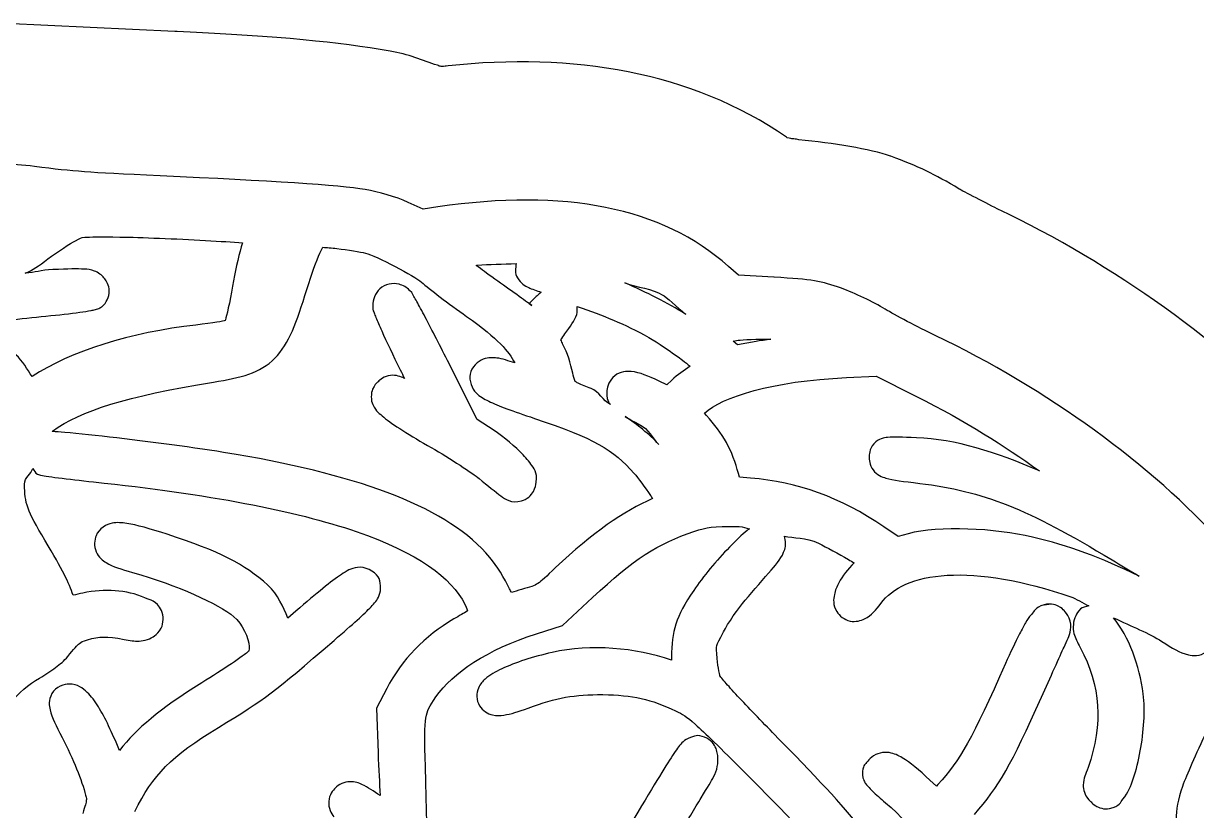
# Model space of a CAD drawing. Extents: x 3 to 1707, y 187 to 1378.
# Drawn here: x 132.8 to 212, y 977 to 1030.2 of the extents above; entities that cross this region are included whole.
import ezdxf

# ---------------------------------------------------------------- set-up
doc = ezdxf.new("R2010")
doc.units = 0
doc.layers.add('Drawings', color=7, linetype='CONTINUOUS')

msp = doc.modelspace()

# ---------------------------------------------------------------- linework, layer by layer
at = {"layer": 'Drawings', "color": 7}
for points in [[(143.205401, 1029.649527), (143.03259, 1029.666466), (131.610841, 1030.201366), (131.60237, 1030.201366), (131.4417, 1030.20419), (131.272842, 1030.20419), (131.274819, 1030.202044)], [(191.356314, 1021.230426), (191.350667, 1021.230426)], [(160.788492, 1017.813655), (159.8068, 1017.670232), (158.797549, 1018.116877)], [(139.318589, 1015.7775), (139.318843, 1015.778404)], [(183.482955, 1013.065704), (183.477308, 1013.065704), (181.072747, 1013.209128), (180.416459, 1013.788127), (180.411094, 1013.793774)], [(157.496608, 1012.591195), (157.496495, 1012.591195)], [(138.243149, 1011.189235), (138.243149, 1011.194881)], [(167.175448, 1011.510384), (166.960338, 1011.278874), (167.125808, 1011.157473), (167.125808, 1011.151826)], [(170.203344, 1011.091662), (170.203203, 1011.091323)], [(182.275677, 1008.731365), (181.007208, 1008.50522), (180.714926, 1008.753387), (181.062356, 1008.808441), (181.068003, 1008.808441)], [(183.268494, 1008.874506), (183.268381, 1008.874788)], [(164.219473, 1002.957827), (163.44185, 1003.465143), (161.439866, 1007.440897)], [(162.961932, 1006.525672), (162.961932, 1006.520025)], [(188.369814, 1006.283659), (190.371798, 1006.371746), (190.371798, 1006.371323)], [(190.371798, 1006.371323), (193.013523, 1005.047906)], [(176.584145, 1006.117481), (176.253234, 1005.803192), (175.7348, 1006.040349)], [(178.922518, 1003.730504), (178.79017, 1003.873927)], [(133.445435, 1000.134878), (133.445294, 1000.134708)], [(181.884113, 999.495629), (181.14509, 999.550683), (181.078903, 999.79885)], [(192.528183, 995.740431), (191.860855, 995.563975), (190.901244, 996.209153)], [(167.4402, 988.978883), (169.20502, 989.546843), (171.240098, 991.443754)], [(201.710361, 990.93607), (201.704996, 990.93607)], [(151.209554, 990.501284), (150.669067, 990.03259)], [(157.33656, 985.285006), (156.647178, 983.96159), (156.757473, 980.939797)], [(194.546432, 978.804771), (194.441644, 978.69438), (194.005973, 979.096924)]]:
    msp.add_lwpolyline(points, dxfattribs=at)
for points in [[(153.034774, 1015.089155)], [(166.083462, 1013.980845)], [(173.412974, 1012.684928)], [(173.429521, 1003.652807)], [(201.710756, 990.936974), (202.036161, 990.986664), (201.865185, 990.986664)]]:
    msp.add_lwpolyline(points, close=True, dxfattribs=at)
for points in [[(157.575248, 1028.332802), (153.975409, 1028.941531), (150.285805, 1029.327446), (143.205401, 1029.649527)], [(160.762147, 1027.378192), (159.752585, 1027.718285), (158.781595, 1028.128678), (157.575248, 1028.332802)], [(184.326201, 1022.522419), (177.911007, 1026.961192), (169.84558, 1028.243219), (161.482674, 1027.336689)], [(161.017411, 1027.303939), (160.929028, 1027.295469), (160.847423, 1027.353347), (160.762147, 1027.378192)], [(161.482674, 1027.336689), (161.262989, 1027.31975), (161.310427, 1027.294905), (161.017411, 1027.303939)], [(184.379851, 1022.489669), (184.360085, 1022.491758), (184.344272, 1022.512255), (184.326201, 1022.522419)], [(185.149793, 1022.349634), (184.715082, 1022.450143), (184.779181, 1022.369397), (184.379851, 1022.489669)], [(191.350667, 1021.230426), (189.9686, 1021.730431), (187.482039, 1022.124053), (185.149793, 1022.349634)], [(133.55508, 1020.543153), (132.78158, 1020.638016), (132.052498, 1020.693352), (131.211201, 1020.719609)], [(195.984323, 1019.02078), (194.317033, 1020.027282), (193.217847, 1020.556818), (191.356314, 1021.230426)], [(142.037259, 1019.91452), (136.830615, 1020.155064), (136.460878, 1020.185274), (133.55508, 1020.543153)], [(155.891101, 1018.988143), (154.175018, 1019.278377), (149.471983, 1019.571096), (142.037259, 1019.91452)], [(180.411094, 1013.793774), (175.905126, 1017.807247), (169.33717, 1019.064795), (160.788492, 1017.813655)], [(198.553591, 1017.687624), (197.668527, 1018.11075), (195.922794, 1019.057935), (195.984323, 1019.02078)], [(158.797549, 1018.116877), (157.918019, 1018.503243), (156.822559, 1018.830519), (155.891101, 1018.988143)], [(219.383698, 1002.734589), (213.732262, 1008.679106), (206.511209, 1013.883413), (198.553591, 1017.687624)], [(134.470838, 1014.299368), (135.095641, 1014.769869), (136.040371, 1015.380687), (136.3239, 1015.529051)], [(136.3239, 1015.529051), (136.70352, 1015.727811), (136.652693, 1015.727528), (136.969175, 1015.760561)], [(136.969175, 1015.760561), (137.285656, 1015.793876), (137.96843, 1015.794723), (139.318589, 1015.7775)], [(139.318843, 1015.778404), (140.757581, 1015.758641), (143.117188, 1015.658414), (145.115191, 1015.546894)], [(145.115191, 1015.546894), (146.081974, 1015.49297), (146.948459, 1015.437915), (147.602459, 1015.387096)], [(147.602459, 1015.387096), (147.389268, 1014.701122), (147.168454, 1013.757071), (147.006853, 1012.822958)], [(152.830733, 1014.697649), (152.915162, 1014.887657), (152.974629, 1014.981926), (153.034774, 1015.089155)], [(153.034802, 1015.089126), (153.284983, 1015.072187), (153.619198, 1015.042542), (153.977894, 1015.00104)], [(132.943181, 1013.328863), (133.443261, 1013.528187), (133.841743, 1013.825592), (134.470838, 1014.299368)], [(151.948322, 1012.243817), (152.28601, 1013.31709), (152.590124, 1014.156115), (152.830733, 1014.697649)], [(153.977894, 1015.00104), (154.716069, 1014.91493), (155.577273, 1014.775742), (155.908156, 1014.692229)], [(155.908156, 1014.692229), (156.596323, 1014.518314), (159.27422, 1013.103593), (159.685973, 1012.734674)], [(134.81279, 1013.57703), (133.955567, 1013.542868), (133.613277, 1013.385047), (132.943181, 1013.328863)], [(136.919534, 1013.610063), (136.456671, 1013.638295), (135.864086, 1013.618532), (134.81279, 1013.57703)], [(137.614421, 1013.483297), (137.367347, 1013.575336), (137.150965, 1013.595946), (136.919534, 1013.610063)], [(163.37555, 1013.864808), (163.404352, 1013.867292), (163.41816, 1013.873278), (163.447244, 1013.876101)], [(164.638512, 1012.932925), (164.039292, 1013.350631), (163.780442, 1013.563591), (163.37555, 1013.864808)], [(163.447244, 1013.876101), (164.237234, 1013.941884), (165.175638, 1013.956), (166.083462, 1013.980845)], [(166.083462, 1013.98076), (166.029529, 1013.689708), (165.975992, 1013.317146), (166.160662, 1013.015761)], [(138.248656, 1013.031119), (138.120459, 1013.185553), (137.861609, 1013.391145), (137.614421, 1013.483297)], [(138.60162, 1012.281198), (138.546557, 1012.648084), (138.390124, 1012.860706), (138.248656, 1013.031119)], [(147.006853, 1012.822958), (146.83856, 1011.851013), (146.575644, 1010.628671), (146.488419, 1010.319493)], [(159.685973, 1012.734674), (160.22262, 1012.253925), (161.493686, 1011.298383), (162.735809, 1010.418703)], [(167.125808, 1011.151826), (166.737858, 1011.448582), (165.661797, 1012.219565), (164.638512, 1012.932925)], [(166.160662, 1013.015761), (166.389948, 1012.642127), (166.661081, 1012.500539), (166.921738, 1012.365077)], [(188.027354, 1012.315783), (186.63964, 1012.817848), (186.069392, 1012.916804), (183.482955, 1013.065704)], [(138.243149, 1011.194881), (138.480624, 1011.432884), (138.656569, 1011.914283), (138.60162, 1012.281198)], [(149.786403, 1007.589797), (150.77891, 1008.594944), (151.234742, 1009.975842), (151.948322, 1012.243817)], [(156.884314, 1012.282412), (156.543463, 1011.975436), (156.397308, 1011.535708), (156.399002, 1011.140956)], [(157.496495, 1012.591195), (157.270908, 1012.538399), (157.054753, 1012.435914), (156.884314, 1012.282412)], [(158.169442, 1012.591195), (157.957268, 1012.646813), (157.722194, 1012.64399), (157.496608, 1012.591195)], [(158.886411, 1012.177639), (158.683951, 1012.379787), (158.441874, 1012.519568), (158.169442, 1012.591195)], [(159.129081, 1011.841273), (159.075148, 1011.930771), (159.146023, 1011.917784), (158.886411, 1012.177639)], [(166.921738, 1012.365077), (167.103585, 1012.270497), (167.519405, 1012.148531), (167.754507, 1012.056294)], [(167.754507, 1012.056294), (167.585649, 1011.893108), (167.412443, 1011.767133), (167.175448, 1011.510384)], [(173.412974, 1012.684928), (174.214541, 1012.384332), (175.326491, 1012.275579), (175.93887, 1011.885344)], [(177.538249, 1010.539878), (176.277461, 1011.3732), (174.872014, 1012.029445), (173.412974, 1012.684928)], [(190.983443, 1010.904139), (190.165244, 1011.398045), (188.937013, 1011.986616), (188.027354, 1012.315783)], [(138.08872, 1011.062469), (138.130794, 1011.091549), (138.241737, 1011.188105), (138.243149, 1011.189235)], [(156.399002, 1011.140956), (156.400725, 1010.733782), (156.458583, 1010.767068), (156.492749, 1010.666729)], [(159.316575, 1011.521451), (159.2457, 1011.648499), (159.183014, 1011.751831), (159.129081, 1011.841273)], [(159.857062, 1010.517857), (159.641331, 1010.926499), (159.458269, 1011.267101), (159.316575, 1011.521451)], [(175.93887, 1011.885344), (176.193851, 1011.722723), (176.928553, 1011.087766), (177.538249, 1010.539878)], [(130.29595, 1009.943374), (130.697257, 1010.027791), (132.659539, 1010.282705), (134.338491, 1010.439652)], [(134.338491, 1010.439652), (135.202999, 1010.520398), (136.005554, 1010.608767), (136.616211, 1010.693183)], [(136.616211, 1010.693183), (136.921539, 1010.73525), (137.176181, 1010.775058), (137.382792, 1010.814584)], [(137.382792, 1010.814584), (137.48614, 1010.834347), (137.577911, 1010.854393), (137.675103, 1010.880649)], [(137.675103, 1010.880649), (137.723671, 1010.894766), (137.773227, 1010.906059), (137.846079, 1010.935703)], [(137.846079, 1010.935703), (137.882505, 1010.94982), (137.92407, 1010.969583), (137.983932, 1011.001768)], [(137.983932, 1011.001768), (138.013864, 1011.018708), (138.046647, 1011.033389), (138.08872, 1011.062469)], [(156.492749, 1010.666729), (156.526916, 1010.566502), (156.565234, 1010.461758), (156.614084, 1010.341401)], [(156.614084, 1010.341401), (156.711502, 1010.100575), (156.844499, 1009.79566), (157.005649, 1009.437046)], [(161.439866, 1007.440897), (160.85019, 1008.61098), (160.288243, 1009.700543), (159.857062, 1010.517857)], [(162.735809, 1010.418703), (164.94079, 1008.857143), (165.532273, 1008.068147), (165.989687, 1007.275593)], [(169.365068, 1009.244413), (169.744858, 1009.757263), (169.997298, 1010.069519), (170.164744, 1010.55679)], [(170.164744, 1010.55679), (170.215853, 1010.705577), (170.198544, 1010.905607), (170.203344, 1011.091662)], [(170.203203, 1011.091323), (171.96215, 1010.472769), (173.380332, 1009.924684), (175.023365, 1009.001441)], [(194.358655, 1009.134051), (193.204547, 1009.685806), (191.625837, 1010.51636), (190.983443, 1010.904139)], [(144.447863, 1009.834113), (140.107619, 1009.339812), (135.946934, 1008.052873), (133.406694, 1006.349131)], [(146.427766, 1010.137391), (146.310017, 1010.097865), (145.700716, 1009.976746), (144.447863, 1009.834113)], [(146.488419, 1010.319493), (146.447475, 1010.174093), (146.439908, 1010.17127), (146.427766, 1010.137391)], [(157.005649, 1009.437046), (157.328258, 1008.719931), (157.767345, 1007.791916), (158.252064, 1006.806758)], [(169.094811, 1008.841869), (169.175004, 1008.964964), (169.255508, 1009.096247), (169.365068, 1009.244413)], [(169.238199, 1008.522047), (169.180313, 1008.636107), (169.140555, 1008.739157), (169.094811, 1008.841869)], [(175.023365, 1009.001441), (175.602453, 1008.676057), (176.537694, 1008.035651), (177.295579, 1007.462975)], [(181.068003, 1008.808441), (181.326655, 1008.851073), (182.406754, 1008.89201), (183.268494, 1008.874506)], [(183.268381, 1008.874788), (182.947438, 1008.824534), (182.523203, 1008.775973), (182.275677, 1008.731365)], [(213.688947, 995.100335), (209.092817, 1000.311672), (201.841212, 1005.556945), (194.358655, 1009.134051)], [(169.894515, 1006.592047), (169.761235, 1007.237902), (169.520853, 1007.964447), (169.238199, 1008.522047)], [(133.406694, 1006.349131), (133.057598, 1006.851903), (132.774775, 1007.401201), (132.314708, 1007.815914)], [(145.650115, 1005.985153), (147.48663, 1006.28524), (148.793924, 1006.58465), (149.786403, 1007.589797)], [(163.855355, 1007.523732), (163.499878, 1007.400072), (163.05198, 1006.97943), (162.961932, 1006.525672)], [(164.7819, 1007.606454), (164.49518, 1007.636381), (164.21086, 1007.647392), (163.855355, 1007.523732)], [(165.989687, 1007.275593), (165.577594, 1007.402641), (165.13269, 1007.569978), (164.7819, 1007.606454)], [(177.295579, 1007.462975), (177.501428, 1007.307412), (177.641766, 1007.188551), (177.813984, 1007.049392)], [(157.446854, 1006.404242), (157.032897, 1006.309097), (156.804374, 1006.056187), (156.718872, 1005.968609)], [(158.434052, 1006.282841), (158.187542, 1006.387302), (157.860838, 1006.499105), (157.446854, 1006.404242)], [(158.252064, 1006.806758), (158.362753, 1006.582024), (158.428856, 1006.441792), (158.533334, 1006.227787)], [(162.961932, 1006.520025), (162.874115, 1006.075611), (163.108765, 1005.520581), (163.370043, 1005.257281)], [(170.05445, 1006.024086), (169.999387, 1006.17118), (169.936305, 1006.388855), (169.894515, 1006.592047)], [(172.740139, 1006.415338), (172.36724, 1006.127983), (172.233509, 1005.69667), (172.199653, 1005.406238)], [(173.843138, 1006.696537), (173.537217, 1006.728158), (173.113039, 1006.702184), (172.740139, 1006.415338)], [(175.7348, 1006.040349), (174.957997, 1006.399075), (174.455037, 1006.633493), (173.843138, 1006.696537)], [(177.813984, 1007.049392), (177.392658, 1006.764465), (176.966955, 1006.482391), (176.584145, 1006.117481)], [(134.785428, 1002.676599), (136.72306, 1004.058372), (139.686829, 1005.01078), (145.650115, 1005.985153)], [(156.718872, 1005.968609), (156.638679, 1005.886451), (156.515, 1005.789612), (156.387961, 1005.510926)], [(158.533334, 1006.227787), (158.510744, 1006.23908), (158.457489, 1006.272959), (158.434052, 1006.282841)], [(170.059815, 1006.012793), (170.057697, 1006.01844), (170.057132, 1006.01844), (170.05445, 1006.024086)], [(170.25835, 1005.913696), (170.175333, 1005.952375), (170.11883, 1005.983149), (170.059815, 1006.012793)], [(171.129748, 1005.54424), (170.812504, 1005.669877), (170.49845, 1005.802007), (170.25835, 1005.913696)], [(178.79017, 1003.873927), (179.970059, 1004.976703), (183.34016, 1006.055623), (188.369814, 1006.283659)], [(156.387961, 1005.510926), (156.260894, 1005.232267), (156.2701, 1004.733364), (156.393609, 1004.468737)], [(163.370043, 1005.257281), (163.631237, 1004.993869), (163.897457, 1004.85389), (164.224866, 1004.694826)], [(172.436816, 1004.468963), (171.925498, 1004.747057), (171.674809, 1005.3284), (171.129748, 1005.54424)], [(172.199653, 1005.406238), (172.179887, 1005.24164), (172.170738, 1004.942231), (172.298934, 1004.639772)], [(193.013523, 1005.047906), (196.620167, 1003.243882), (198.911525, 1001.729386), (201.396421, 999.985836)], [(156.393609, 1004.468737), (156.639837, 1003.939512), (156.845544, 1003.880646), (157.143644, 1003.614015)], [(164.224866, 1004.694826), (164.879713, 1004.376698), (165.820744, 1004.037141), (167.318837, 1003.531321)], [(172.298934, 1004.639772), (172.332536, 1004.560155), (172.393613, 1004.535875), (172.436816, 1004.468963)], [(157.143644, 1003.614015), (157.464841, 1003.326717), (157.860302, 1003.073807), (158.423153, 1002.715222)], [(167.318837, 1003.531321), (171.344322, 1002.172162), (172.629393, 1001.439491), (174.041702, 999.814717)], [(173.429521, 1003.652807), (173.689585, 1003.506843), (173.882755, 1003.378101), (174.306425, 1003.16754)], [(175.712747, 1001.772441), (175.022631, 1002.48837), (174.269829, 1003.090973), (173.429521, 1003.652807)], [(181.078903, 999.79885), (180.691743, 1001.321477), (180.014222, 1002.552092), (178.922518, 1003.730504)], [(134.763403, 1002.63792), (134.777522, 1002.649213), (134.768486, 1002.666153), (134.785428, 1002.676599)], [(135.61272, 1002.582866), (135.27026, 1002.612228), (135.018159, 1002.623803), (134.763403, 1002.63792)], [(139.120307, 1002.21341), (137.766648, 1002.371797), (136.537994, 1002.50387), (135.61272, 1002.582866)], [(158.423153, 1002.715222), (158.986003, 1002.356636), (159.663977, 1001.946864), (160.336867, 1001.562727)], [(166.342764, 1001.275994), (165.773164, 1001.835316), (165.029229, 1002.432695), (164.219473, 1002.957827)], [(174.306425, 1003.16754), (175.119598, 1002.763613), (175.19725, 1002.204517), (175.712747, 1001.772441)], [(147.177801, 1001.094033), (145.018592, 1001.463545), (141.827599, 1001.896468), (139.120307, 1002.21341)], [(190.222876, 1001.817077), (189.88787, 1001.445335), (189.90854, 1001.040871), (189.90854, 1000.929266)], [(191.143914, 1002.241672), (190.912087, 1002.216262), (190.557909, 1002.188876), (190.222876, 1001.817077)], [(193.101764, 1002.219085), (192.088616, 1002.259458), (191.60737, 1002.291079), (191.143914, 1002.241672)], [(201.396421, 999.985836), (198.434063, 1001.270771), (195.741512, 1002.113551), (193.101764, 1002.219085)], [(164.307601, 994.140587), (161.547026, 997.453827), (155.725829, 999.63109), (147.177801, 1001.094033)], [(160.336867, 1001.562727), (161.608047, 1000.837058), (163.187999, 999.793401), (163.579732, 999.46734)], [(167.065239, 1000.448856), (166.868708, 1000.73141), (166.627592, 1000.996348), (166.342764, 1001.275994)], [(189.90854, 1000.929266), (189.90854, 1000.772291), (189.911364, 1000.397105), (190.173263, 1000.046989)], [(132.893936, 999.081679), (132.893936, 999.575387), (133.35358, 999.754779), (133.445435, 1000.134878)], [(133.445294, 1000.134708), (133.578008, 1000.022342), (133.585633, 999.833661), (133.770699, 999.765253)], [(167.43475, 999.219173), (167.536686, 999.918021), (167.261939, 1000.166301), (167.065239, 1000.448856)], [(190.173263, 1000.046989), (190.434739, 999.696901), (190.768022, 999.571886), (191.028086, 999.495573)], [(133.770699, 999.765253), (134.114542, 999.638205), (134.136652, 999.667567), (134.355292, 999.632841)], [(134.355292, 999.632841), (134.573847, 999.598114), (134.856586, 999.559718), (135.182555, 999.517086)], [(135.182555, 999.517086), (135.834494, 999.43154), (136.675989, 999.335549), (137.559528, 999.241533)], [(163.579732, 999.46734), (164.145746, 998.996189), (164.709669, 998.533933), (165.04123, 998.303835)], [(174.041702, 999.814717), (174.305154, 999.511581), (174.776912, 998.876002), (175.1447, 998.325885)], [(190.901244, 996.209153), (187.933183, 998.203551), (185.106308, 999.246982), (181.884113, 999.495629)], [(191.028086, 999.495573), (191.548214, 999.342833), (192.142069, 999.286085), (193.316846, 999.142662)], [(134.272698, 995.298897), (133.064573, 997.327485), (132.893936, 997.803689), (132.893936, 999.081679)], [(137.559528, 999.241533), (145.262109, 998.423288), (151.138397, 997.305407), (155.279428, 995.888879)], [(166.436539, 997.956429), (166.796478, 998.052421), (167.101862, 998.348443), (167.236215, 998.590568)], [(167.236215, 998.590568), (167.370623, 998.832806), (167.40736, 999.031085), (167.43475, 999.219173)], [(193.316846, 999.142662), (197.598611, 998.619789), (200.575115, 997.446995), (206.29929, 993.970314)], [(165.04123, 998.303835), (165.357288, 998.084183), (165.716605, 997.764191), (166.436539, 997.956429)], [(175.282582, 998.11075), (173.332554, 997.274351), (171.244334, 995.81121), (168.741705, 993.45673)], [(175.1447, 998.325885), (175.200045, 998.24288), (175.232038, 998.189237), (175.282582, 998.11075)], [(138.800663, 996.45156), (138.446852, 996.388601), (137.911561, 996.101953), (137.719689, 995.602344)], [(139.793368, 996.434621), (139.45263, 996.487134), (139.154446, 996.513673), (138.800663, 996.45156)], [(142.517799, 995.701215), (141.329552, 996.087554), (140.474871, 996.329735), (139.793368, 996.434621)], [(178.073258, 995.882696), (179.064635, 996.2124), (179.197067, 996.221773), (181.123094, 996.230102)], [(181.123094, 996.230102), (181.46866, 996.23157), (181.542895, 996.086679), (181.829022, 996.081314)], [(181.829022, 996.081314), (181.778195, 996.041506), (181.727114, 996.009038), (181.674593, 995.96556)], [(200.927628, 995.514285), (198.400264, 996.113698), (194.614794, 996.285805), (192.528183, 995.740431)], [(136.169895, 991.582321), (135.87589, 992.455677), (135.490396, 993.254187), (134.272698, 995.298897)], [(137.719689, 995.602344), (137.61973, 995.341754), (137.56399, 994.905585), (137.725337, 994.527095)], [(149.312358, 992.260333), (147.741696, 993.707184), (146.038376, 994.556598), (142.517799, 995.701215)], [(155.279428, 995.888879), (159.420488, 994.472351), (161.733137, 992.763161), (162.608968, 990.975681)], [(171.240098, 991.443754), (174.019987, 994.029914), (175.646926, 995.075885), (178.073258, 995.882696)], [(181.674593, 995.96556), (181.31409, 995.666658), (180.903409, 995.277101), (180.472313, 994.829638)], [(184.205741, 994.685905), (184.281727, 994.917979), (184.269105, 995.254345), (184.178069, 995.584726)], [(184.178069, 995.584726), (184.818769, 995.415611), (185.603959, 995.523461), (186.483376, 995.093954)], [(208.124792, 992.872987), (205.559223, 994.123054), (203.340123, 994.942118), (200.927628, 995.514285)], [(137.725337, 994.527095), (137.886571, 994.148548), (138.160358, 993.933188), (138.398171, 993.788184)], [(180.472313, 994.829638), (179.61012, 993.934712), (178.677928, 992.841366), (178.062217, 991.912589)], [(183.284731, 993.274261), (183.716872, 993.773729), (184.025193, 994.133585), (184.205741, 994.685905)], [(186.483376, 995.093954), (187.040608, 994.821789), (187.831953, 994.394767), (188.507385, 994.002132)], [(138.398171, 993.788184), (138.873797, 993.498147), (139.377915, 993.353256), (140.179539, 993.126462)], [(165.631216, 992.012082), (165.289265, 992.732218), (164.780912, 993.572428), (164.307601, 994.140587)], [(188.887937, 993.770623), (188.46726, 993.340608), (188.102126, 992.888769), (187.856604, 992.425129)], [(188.507385, 994.002132), (188.652524, 993.917716), (188.756437, 993.849393), (188.887937, 993.770623)], [(206.29929, 993.970314), (206.892693, 993.609893), (207.456024, 993.274882), (208.124792, 992.872987)], [(140.179539, 993.126462), (143.231944, 992.262987), (145.950248, 991.014501), (147.029245, 990.132224)], [(154.281443, 992.993739), (153.580767, 992.53566), (152.666618, 991.770747), (151.209554, 990.501284)], [(155.37343, 993.467966), (154.917315, 993.400772), (154.631781, 993.222905), (154.281443, 992.993739)], [(156.757698, 992.833828), (156.527001, 993.207208), (155.829544, 993.535048), (155.37343, 993.467966)], [(168.741705, 993.45673), (167.399341, 992.193817), (167.667424, 992.347714), (166.430892, 991.973403)], [(181.536457, 991.250528), (182.081857, 991.877806), (182.866567, 992.790914), (183.284731, 993.274261)], [(190.691358, 991.029916), (191.457488, 992.095651), (192.946968, 992.800711), (195.175103, 992.932332)], [(195.175103, 992.932332), (197.403239, 993.063898), (200.286927, 992.599777), (203.50836, 991.476589)], [(150.669067, 990.03259), (150.342787, 990.820287), (150.025317, 991.60358), (149.312358, 992.260333)], [(156.840433, 991.582095), (156.985572, 991.918574), (156.941522, 992.536733), (156.757698, 992.833828)], [(187.856604, 992.425129), (187.72276, 992.172444), (187.615177, 991.920381), (187.553281, 991.625574)], [(136.837194, 991.731108), (136.601979, 991.680571), (136.379781, 991.632011), (136.169895, 991.582321)], [(141.017617, 991.411286), (139.776115, 991.957988), (138.280479, 992.039496), (136.837194, 991.731108)], [(142.131656, 990.556564), (141.767623, 991.236525), (141.41031, 991.238388), (141.017617, 991.411286)], [(156.283399, 990.80459), (156.515226, 991.050216), (156.695351, 991.245616), (156.840433, 991.582095)], [(165.763592, 991.763915), (165.716436, 991.855389), (165.680349, 991.909032), (165.631216, 992.012082)], [(166.430892, 991.973403), (166.180993, 991.897739), (165.976133, 991.831109), (165.763592, 991.763915)], [(178.062217, 991.912589), (176.846948, 990.079287), (176.56212, 989.197151), (176.56212, 987.390925)], [(187.553281, 991.625574), (187.491159, 991.330766), (187.44118, 990.932654), (187.718751, 990.484118)], [(203.50836, 991.476589), (203.849069, 991.357728), (204.323736, 991.049284), (204.738228, 990.875539)], [(142.120644, 989.371009), (142.272277, 989.652773), (142.313503, 990.216612), (142.131656, 990.556564)], [(153.785091, 988.538224), (155.083886, 989.663728), (155.819548, 990.313055), (156.283399, 990.80459)], [(162.608968, 990.975681), (162.760884, 990.665854), (162.76399, 990.623335), (162.796463, 990.523532)], [(180.07496, 989.122023), (180.342365, 989.648595), (181.076276, 990.72119), (181.536457, 991.250528)], [(189.588359, 989.993262), (190.078471, 990.240299), (190.374424, 990.589032), (190.691358, 991.029916)], [(201.704996, 990.93607), (201.087591, 990.737311), (201.054469, 990.506479), (200.85568, 990.290921)], [(202.664465, 990.847984), (202.43518, 990.971079), (201.993071, 991.027545), (201.710361, 990.93607)], [(203.061564, 990.544706), (202.984477, 990.6215), (202.893836, 990.724832), (202.664465, 990.847984)], [(203.409022, 990.042895), (203.297768, 990.306872), (203.15037, 990.456111), (203.061564, 990.544706)], [(204.175688, 990.666051), (203.990735, 990.484514), (203.917883, 990.33344), (203.844777, 990.197329)], [(204.738228, 990.875539), (204.532097, 990.802416), (204.281662, 990.769948), (204.175688, 990.666051)], [(147.029245, 990.132224), (147.571708, 989.688685), (148.049537, 988.671681), (148.049537, 988.11953)], [(161.875452, 989.983126), (159.897526, 988.823348), (158.367525, 987.245666), (157.33656, 985.285006)], [(162.796463, 990.523532), (162.545435, 990.373615), (162.241885, 990.197978), (161.875452, 989.983126)], [(187.718751, 990.484118), (187.888738, 990.209413), (188.228628, 989.923188), (188.61768, 989.844474)], [(188.61768, 989.844474), (189.006787, 989.765705), (189.343289, 989.869884), (189.588359, 989.993262)], [(200.85568, 990.290921), (200.656325, 990.074657), (200.587144, 989.938236), (200.464115, 989.728466)], [(203.491729, 989.24334), (203.529284, 989.460733), (203.520276, 989.779002), (203.409022, 990.042895)], [(203.844777, 990.197329), (203.663495, 989.859127), (203.638336, 989.348225), (203.728977, 989.011774)], [(208.405836, 984.925715), (208.164973, 986.828159), (207.42869, 988.799209), (206.387305, 990.070507)], [(206.387305, 990.070507), (207.587552, 989.492749), (208.823407, 989.00624), (209.657757, 988.471369)], [(141.673904, 988.852682), (141.813678, 988.968437), (141.969067, 989.089273), (142.120644, 989.371009)], [(160.662187, 984.716396), (161.782778, 986.354778), (164.122789, 987.907756), (167.4402, 988.978883)], [(179.639289, 987.313369), (179.578862, 988.381108), (179.492174, 987.974526), (180.07496, 989.122023)], [(200.06151, 988.978516), (199.76711, 988.408099), (199.426147, 987.705467), (199.107406, 986.982367)], [(200.464115, 989.728466), (200.341284, 989.518695), (200.208569, 989.263724), (200.06151, 988.978516)], [(203.056058, 988.07433), (203.274896, 988.556829), (203.416815, 988.808497), (203.491729, 989.24334)], [(203.728977, 989.011774), (203.819618, 988.675323), (203.959674, 988.410668), (204.148101, 988.057813)], [(135.811396, 987.45219), (136.223545, 987.967186), (136.459636, 988.22258), (136.594553, 988.328934)], [(136.594553, 988.328934), (136.729526, 988.435372), (136.798707, 988.468404), (137.146052, 988.571454)], [(137.146052, 988.571454), (137.974247, 988.81708), (138.399583, 988.827526), (139.611295, 988.604487)], [(139.611295, 988.604487), (140.015876, 988.530234), (140.306154, 988.481674), (140.637093, 988.488732)], [(140.637093, 988.488732), (140.968004, 988.494378), (141.414009, 988.638366), (141.673904, 988.852682)], [(145.98128, 982.660054), (149.233915, 984.647338), (149.614919, 984.924529), (153.785091, 988.538224)], [(176.56212, 987.197812), (174.119608, 988.051659), (171.108203, 988.296296), (168.515639, 987.721673)], [(209.657757, 988.471369), (210.378764, 988.009168), (210.847416, 987.711481), (211.450137, 987.567041)], [(134.984133, 986.70224), (135.308973, 986.947866), (135.563559, 987.142419), (135.811396, 987.45219)], [(147.878448, 987.68401), (147.906686, 987.70942), (147.41536, 987.333809), (146.85265, 986.95611)], [(148.04389, 987.832797), (148.066479, 987.887569), (148.078085, 987.86583), (147.878448, 987.68401)], [(148.049537, 988.11953), (148.049537, 987.823396), (148.021131, 987.777997), (148.04389, 987.832797)], [(168.515639, 987.721673), (167.193153, 987.428531), (166.006601, 987.037562), (165.118374, 986.618812)], [(176.56212, 987.390925), (176.56212, 987.298885), (176.562261, 987.27884), (176.56212, 987.197812)], [(201.533879, 984.699626), (202.112317, 985.990009), (202.800964, 987.512128), (203.056058, 988.07433)], [(204.148101, 988.057813), (205.536238, 985.458328), (205.707298, 982.931768), (204.677547, 979.940861)], [(211.450137, 987.567041), (211.751512, 987.494765), (212.225331, 987.442252), (212.668965, 987.776529)], [(133.914228, 985.990913), (134.287156, 986.207459), (134.659321, 986.456614), (134.984133, 986.70224)], [(146.85265, 986.95611), (146.28994, 986.578439), (145.57989, 986.119429), (144.861706, 985.671317)], [(165.118374, 986.618812), (164.67426, 986.409606), (164.308137, 986.207346), (163.982281, 985.918524)], [(179.854371, 986.083686), (179.865666, 986.0611), (179.672326, 986.730219), (179.639289, 987.313369)], [(199.107406, 986.982367), (196.870093, 981.906942), (196.045485, 980.444423), (194.546432, 978.804771)], [(130.450775, 981.722892), (131.283403, 983.782904), (132.383719, 985.10217), (133.914228, 985.990913)], [(163.982281, 985.918524), (163.819353, 985.774254), (163.654645, 985.611011), (163.524529, 985.31194)], [(180.097041, 985.807851), (179.902487, 986.033431), (179.727982, 986.325416), (179.854371, 986.083686)], [(180.896717, 984.914563), (180.564987, 985.274193), (180.291623, 985.582355), (180.097041, 985.807851)], [(135.899722, 985.588594), (135.594083, 985.588594), (135.006045, 985.416938), (134.741576, 984.94895)], [(137.124084, 985.026139), (136.844818, 985.297174), (136.488946, 985.588594), (135.899722, 985.588594)], [(137.879653, 984.050128), (137.638508, 984.436721), (137.403321, 984.754962), (137.124084, 985.026139)], [(144.861706, 985.671317), (141.936029, 983.845779), (140.504294, 982.615926), (139.302522, 981.105524)], [(163.524529, 985.31194), (163.394356, 985.012869), (163.380632, 984.47876), (163.601729, 984.12088)], [(134.741576, 984.94895), (134.476994, 984.480934), (134.562214, 984.120626), (134.625747, 983.846089)], [(159.983847, 983.293713), (160.07477, 983.833243), (160.202402, 984.044002), (160.662187, 984.716396)], [(166.883194, 983.960574), (168.825739, 984.675515), (170.008451, 984.890678), (171.92948, 984.870406)], [(171.92948, 984.870406), (173.952896, 984.84782), (175.178641, 984.570686), (176.837883, 983.773079)], [(183.389519, 982.306325), (182.448403, 983.265734), (181.560148, 984.195274), (180.896717, 984.914563)], [(197.006027, 976.775674), (198.662671, 978.673968), (199.48152, 980.120931), (201.533879, 984.699626)], [(208.201682, 981.065772), (208.435485, 982.371543), (208.551511, 983.773644), (208.405836, 984.925715)], [(134.625747, 983.846089), (134.752532, 983.297016), (135.009659, 982.783009), (135.425423, 981.976762)], [(139.302522, 981.105524), (138.800691, 982.314428), (138.329244, 983.329625), (137.879653, 984.050128)], [(163.601729, 984.12088), (163.806166, 983.790245), (164.179461, 983.576296), (164.473099, 983.508791)], [(164.473099, 983.508791), (164.766737, 983.441315), (165.006074, 983.459666), (165.245215, 983.491851)], [(165.245215, 983.491851), (165.723495, 983.557634), (166.225721, 983.718561), (166.883194, 983.960574)], [(176.837883, 983.773079), (177.32904, 983.537052), (177.54, 983.419745), (178.17254, 982.863246)], [(140.344867, 976.985896), (141.558104, 979.455792), (142.784386, 980.706819), (145.98128, 982.660054)], [(159.950753, 980.012742), (159.892867, 981.797738), (159.893206, 982.754155), (159.983847, 983.293713)], [(178.17254, 982.863246), (178.805051, 982.30672), (179.795779, 981.32879), (181.580846, 979.543653)], [(135.425423, 981.976762), (136.178874, 980.515796), (136.761321, 979.076117), (137.019296, 978.078197)], [(178.316097, 982.103189), (178.105166, 982.103189), (177.566091, 981.912617), (177.339911, 981.695139)], [(179.391536, 981.546268), (179.188794, 981.828879), (178.748153, 982.103189), (178.316097, 982.103189)], [(189.334761, 975.849155), (188.114014, 977.415939), (186.317963, 979.321037), (183.389519, 982.306325)], [(212.746081, 982.526993), (211.869882, 980.662183), (211.360852, 979.538148), (211.04742, 978.661489)], [(177.339911, 981.695139), (177.113732, 981.477746), (176.963906, 981.261793), (176.727759, 980.906623)], [(179.683819, 980.752218), (179.655582, 980.999256), (179.594307, 981.263628), (179.391536, 981.546268)], [(207.75497, 979.246079), (207.935688, 979.791425), (208.084808, 980.412887), (208.201682, 981.065772)], [(156.757473, 980.939797), (156.798699, 979.820081), (156.851446, 978.895088), (156.900861, 978.055837)], [(176.727759, 980.906623), (176.255436, 980.196256), (175.491594, 978.930237), (174.019846, 976.495237)], [(179.402549, 979.312991), (179.645106, 979.782588), (179.739446, 980.258199), (179.683819, 980.752218)], [(189.726269, 980.282479), (189.624333, 980.14188), (189.45604, 980.07045), (189.45604, 979.510508)], [(190.073727, 980.651935), (189.938189, 980.539286), (189.828346, 980.423248), (189.726269, 980.282479)], [(191.253954, 980.955212), (190.901837, 981.012243), (190.404073, 980.92585), (190.073727, 980.651935)], [(192.141871, 980.602301), (191.872206, 980.764076), (191.606043, 980.898267), (191.253954, 980.955212)], [(194.005973, 979.096924), (193.246677, 979.800092), (192.681228, 980.278894), (192.141871, 980.602301)], [(159.719124, 969.76178), (160.112552, 971.526025), (160.138276, 974.216222), (159.950753, 980.012742)], [(181.580846, 979.543653), (186.083764, 975.040594), (187.205258, 973.697754), (188.243029, 971.636246)], [(189.45604, 979.510508), (189.45604, 979.509407), (189.4727, 979.302149), (189.4727, 979.30102)], [(204.677547, 979.940861), (204.501658, 979.429762), (204.372049, 979.313358), (204.346664, 978.755307)], [(154.849264, 978.993366), (154.49181, 978.98772), (154.075425, 978.781902), (153.873106, 978.579811)], [(155.704115, 978.789242), (155.458706, 978.90048), (155.206718, 978.99986), (154.849264, 978.993366)], [(156.900861, 978.055837), (156.482584, 978.326308), (156.016333, 978.64757), (155.704115, 978.789242)], [(178.575286, 977.912386), (178.998701, 978.612618), (179.259358, 979.035857), (179.402549, 979.312991)], [(189.4727, 979.30102), (189.472954, 979.299693), (189.498113, 979.201075), (189.5113, 979.163243)], [(189.5113, 979.163243), (189.536713, 979.087579), (189.562099, 979.037889), (189.582994, 978.997799)], [(189.582994, 978.997799), (189.624785, 978.9179), (189.654886, 978.87555), (189.682276, 978.838001)], [(189.682276, 978.838001), (189.736773, 978.762901), (189.780767, 978.716599), (189.825664, 978.667192)], [(189.825664, 978.667192), (189.915176, 978.568094), (190.011464, 978.470973), (190.128987, 978.358381)], [(204.346664, 978.755307), (204.332546, 978.476366), (204.496886, 978.045109), (204.638947, 977.873029)], [(207.026989, 977.812357), (207.397319, 978.242626), (207.574224, 978.700704), (207.75497, 979.246079)], [(211.04742, 978.661489), (210.734016, 977.784858), (210.631063, 977.104135), (210.622761, 976.42824)], [(137.019296, 978.078197), (137.079723, 977.844712), (137.076956, 977.839347), (137.063402, 977.725287)], [(153.873106, 978.579811), (153.705378, 978.41239), (153.463188, 978.11315), (153.426367, 977.664445)], [(177.042123, 975.403415), (177.607995, 976.322395), (178.151898, 977.212154), (178.575286, 977.912386)], [(190.128987, 978.358381), (190.36392, 978.133365), (190.66874, 977.861538), (191.005891, 977.57537)], [(204.638947, 977.873029), (204.781262, 977.700809), (204.834178, 977.672293), (204.881617, 977.624862)], [(137.063402, 977.725287), (137.049283, 977.611226), (136.984959, 977.341602), (136.826267, 976.848543)], [(153.426367, 977.664445), (153.389658, 977.21574), (153.597201, 976.842501), (153.779331, 976.616723)], [(191.005891, 977.57537), (193.05729, 975.834136), (194.466041, 973.664439), (195.087032, 971.360834)], [(204.881617, 977.624862), (204.953339, 977.553151), (205.023932, 977.470711), (205.201487, 977.354674)], [(205.201487, 977.354674), (205.378816, 977.238636), (205.781703, 977.10086), (206.133538, 977.178218)], [(206.133538, 977.178218), (206.837207, 977.333217), (206.862903, 977.621869), (207.026989, 977.812357)]]:
    msp.add_open_spline(points, degree=3, dxfattribs=at)

doc.saveas('drawing.dxf')
